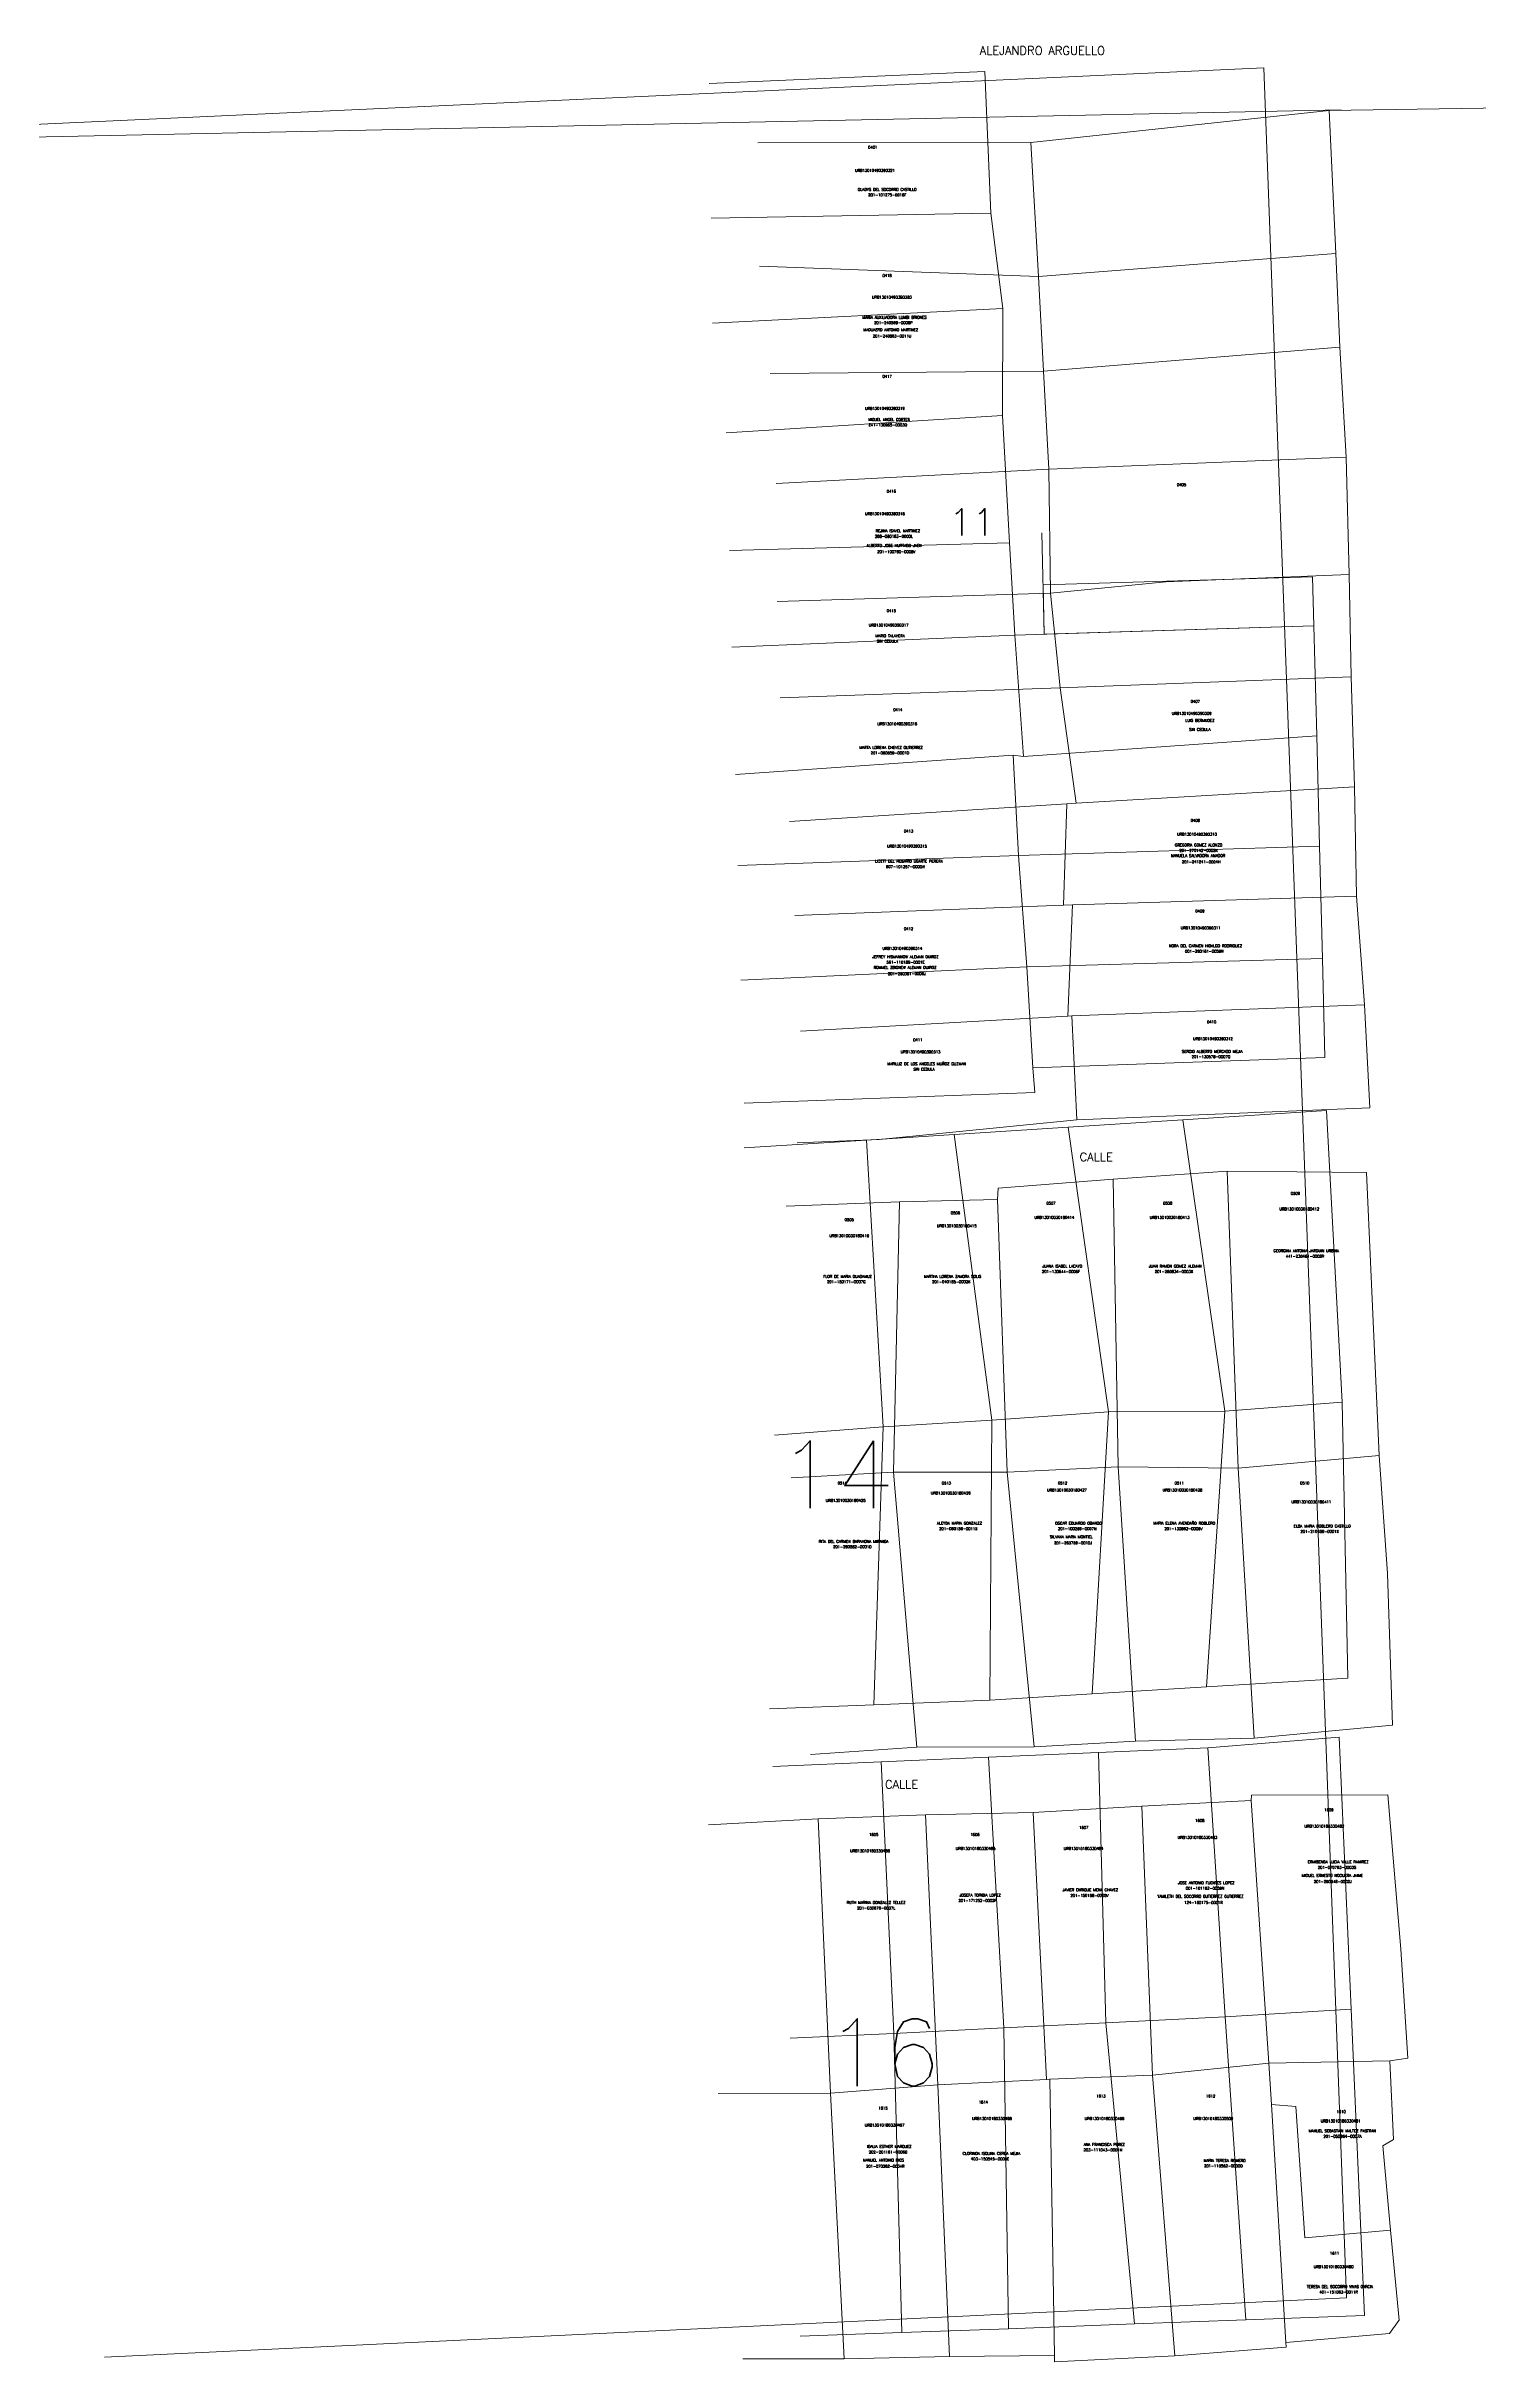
# Model space of a CAD drawing. Header units: millimetres. Extents: x 605783 to 618866, y 1302882 to 1321803.
# Drawn here: x 618182.9 to 618289.2, y 1320321.4 to 1320493.1 of the extents above; entities that cross this region are included whole.
import ezdxf

# ---------------------------------------------------------------- set-up
doc = ezdxf.new("R2010")
doc.units = ezdxf.units.MM
for name, color, linetype, lineweight in [('101', 3, 'Continuous', 0), ('1ER PROPIETARIO', 150, 'Continuous', 0), ('2DA CEDULA', 7, 'Continuous', 0), ('2DO PROPIETARIO', 7, 'Continuous', 0), ('486', 21, 'Continuous', 0), ('4861', 7, 'Continuous', 0), ('Nivel 30', 7, 'Continuous', 0), ('NumMZLote', 172, 'Continuous', 0)]:
    doc.layers.add(name, color=color, linetype=linetype, lineweight=lineweight)
for name, color, linetype in [('1RA CEDULA', 204, 'Continuous'), ('2', 7, 'Continuous'), ('6', 7, 'Continuous'), ('CALLE', 7, 'Continuous'), ('GENERAL', 7, 'Continuous')]:
    doc.layers.add(name, color=color, linetype=linetype)
doc.styles.add('Style-Txt', font='txt_____.ttf')

msp = doc.modelspace()

# ---------------------------------------------------------------- linework, layer by layer
at = {"color": 1, "lineweight": 5, "flags": 128}
for points in [[(618256.75, 1320457.002), (618256.941, 1320449.505)], [(618256.941, 1320449.505), (618256.848, 1320453.154), (618276.839, 1320453.756)], [(618276.932, 1320450.107), (618276.839, 1320453.756)], [(618276.932, 1320450.107), (618256.941, 1320449.505)]]:
    msp.add_lwpolyline(points, dxfattribs=at)
msp.add_lwpolyline([(618276.839, 1320453.756), (618276.932, 1320450.107), (618256.941, 1320449.505), (618256.848, 1320453.154)], close=True, dxfattribs=at)
at = {"layer": '2', "color": 1, "lineweight": 5}
msp.add_line((618278.961, 1320488.37), (618042.435, 1320483.481), dxfattribs=at)
msp.add_lwpolyline([(618168.52, 1320486.681), (618273.214, 1320491.483), (618279.339, 1320326.161)], dxfattribs=at)
at = {"layer": '486', "color": 1, "lineweight": 5}
for p, q in [((618256.515, 1320476.017), (618255.929, 1320485.949)), ((618235.826, 1320476.776), (618256.515, 1320476.017)), ((618236.615, 1320468.832), (618256.869, 1320469.006)), ((618237.041, 1320460.678), (618257.265, 1320461.726)), ((618258.105, 1320445.512), (618237.354, 1320444.77)), ((618238.046, 1320435.603), (618258.603, 1320436.934)), ((618238.435, 1320428.65), (618258.357, 1320429.408)), ((618258.357, 1320429.408), (618259.027, 1320429.434)), ((618238.848, 1320420.067), (618258.693, 1320421.181)), ((618258.693, 1320421.181), (618258.992, 1320421.197)), ((618262.415, 1320387.779), (618262.05, 1320409.089)), ((618271.324, 1320387.664), (618270.489, 1320409.688)), ((618245.744, 1320387.384), (618246.2, 1320407.405)), ((618254.194, 1320387.38), (618253.478, 1320407.599)), ((618271.324, 1320387.664), (618281.781, 1320388.617)), ((618238.166, 1320386.962), (618245.744, 1320387.384)), ((618247.488, 1320366.978), (618245.744, 1320387.384)), ((618245.744, 1320387.384), (618254.194, 1320387.38)), ((618262.415, 1320387.779), (618254.194, 1320387.38)), ((618254.194, 1320387.38), (618256.195, 1320367.008)), ((618271.324, 1320387.664), (618262.415, 1320387.779)), ((618262.415, 1320387.779), (618263.707, 1320367.42)), ((618272.51, 1320367.649), (618271.324, 1320387.664)), ((618273.593, 1320343.553), (618272.282, 1320363.039)), ((618240.18, 1320361.668), (618241.09, 1320341.329)), ((618249.046, 1320341.948), (618248.14, 1320361.977)), ((618257.095, 1320342.35), (618256.125, 1320362.139)), ((618264.16, 1320362.622), (618264.969, 1320342.659)), ((618257.095, 1320342.35), (618249.046, 1320341.948)), ((618257.095, 1320342.35), (618257.345, 1320342.36)), ((618257.345, 1320342.36), (618264.969, 1320342.659)), ((618257.69, 1320321.893), (618257.345, 1320342.36)), ((618264.969, 1320342.659), (618273.593, 1320343.553)), ((618264.969, 1320342.659), (618266.61, 1320321.857)), ((618282.562, 1320343.718), (618273.593, 1320343.553)), ((618273.593, 1320343.553), (618273.781, 1320340.489)), ((618241.09, 1320341.329), (618232.75, 1320341.304)), ((618241.09, 1320341.329), (618249.046, 1320341.948)), ((618241.09, 1320341.329), (618242.09, 1320321.638)), ((618249.046, 1320341.948), (618249.903, 1320321.797)), ((618273.781, 1320340.489), (618274.862, 1320322.846))]:
    msp.add_line(p, q, dxfattribs=at)
at = {"layer": '486', "color": 1, "lineweight": 5, "flags": 128}
for points in [[(618256.515, 1320476.017), (618278.549, 1320477.723)], [(618256.869, 1320469.006), (618256.515, 1320476.017)], [(618256.869, 1320469.006), (618278.858, 1320470.777)], [(618257.265, 1320461.726), (618256.869, 1320469.006)], [(618257.265, 1320461.726), (618279.317, 1320462.629)], [(618257.408, 1320452.547), (618257.265, 1320461.726)], [(618279.554, 1320453.924), (618265.964, 1320453.383), (618257.408, 1320452.547)], [(618237.118, 1320451.913), (618257.408, 1320452.547)], [(618257.408, 1320452.547), (618258.105, 1320445.512)], [(618258.105, 1320445.512), (618279.69, 1320446.339)], [(618259.302, 1320436.975), (618258.105, 1320445.512)], [(618258.357, 1320429.408), (618258.603, 1320436.934)], [(618258.603, 1320436.934), (618259.302, 1320436.975)], [(618259.302, 1320436.975), (618279.937, 1320438.187)], [(618259.027, 1320429.434), (618280.097, 1320430.088)], [(618258.693, 1320421.181), (618259.027, 1320429.434)], [(618258.992, 1320421.197), (618280.687, 1320422.011)], [(618259.361, 1320413.503), (618258.992, 1320421.197)], [(618273.781, 1320340.489), (618275.581, 1320340.352)], [(618275.581, 1320340.352), (618276.265, 1320330.606), (618282.619, 1320331.186)]]:
    msp.add_lwpolyline(points, dxfattribs=at)
at = {"layer": '4861', "color": 1, "lineweight": 5}
for p, q in [((618278.549, 1320477.723), (618278.072, 1320488.326)), ((618278.858, 1320470.777), (618278.549, 1320477.723)), ((618279.317, 1320462.629), (618278.858, 1320470.777)), ((618279.554, 1320453.924), (618279.317, 1320462.629)), ((618279.69, 1320446.339), (618279.554, 1320453.924)), ((618279.937, 1320438.187), (618279.69, 1320446.339)), ((618280.097, 1320430.088), (618279.937, 1320438.187)), ((618280.687, 1320422.011), (618280.097, 1320430.088)), ((618281.085, 1320414.388), (618280.687, 1320422.011)), ((618281.085, 1320414.388), (618259.361, 1320413.503)), ((618259.361, 1320413.503), (618244.692, 1320412.03)), ((618244.692, 1320412.03), (618238.606, 1320411.783)), ((618253.524, 1320408.428), (618262.05, 1320409.089)), ((618262.05, 1320409.089), (618270.489, 1320409.688)), ((618270.489, 1320409.688), (618280.825, 1320409.585)), ((618280.825, 1320409.585), (618281.781, 1320388.617)), ((618237.804, 1320407.097), (618246.2, 1320407.405)), ((618246.2, 1320407.405), (618253.478, 1320407.599)), ((618253.478, 1320407.599), (618253.524, 1320408.428)), ((618281.781, 1320388.617), (618282.399, 1320379.862)), ((618282.399, 1320379.862), (618282.751, 1320368.608)), ((618282.751, 1320368.608), (618272.51, 1320367.649)), ((618247.488, 1320366.978), (618239.596, 1320366.431)), ((618256.195, 1320367.008), (618247.488, 1320366.978)), ((618263.707, 1320367.42), (618256.195, 1320367.008)), ((618272.51, 1320367.649), (618263.707, 1320367.42)), ((618264.16, 1320362.622), (618272.282, 1320363.039)), ((618272.282, 1320363.039), (618272.309, 1320363.414)), ((618272.309, 1320363.414), (618282.418, 1320363.441)), ((618282.418, 1320363.441), (618283.38, 1320351.996)), ((618232.045, 1320361.231), (618240.18, 1320361.668)), ((618240.18, 1320361.668), (618248.14, 1320361.977)), ((618248.14, 1320361.977), (618256.125, 1320362.139)), ((618256.125, 1320362.139), (618264.16, 1320362.622)), ((618283.38, 1320351.996), (618283.907, 1320343.925)), ((618283.907, 1320343.925), (618282.562, 1320343.718)), ((618282.562, 1320343.718), (618282.825, 1320337.908)), ((618282.825, 1320337.908), (618282.036, 1320337.419)), ((618282.036, 1320337.419), (618282.619, 1320331.186)), ((618282.619, 1320331.186), (618283.263, 1320324.49)), ((618282.551, 1320323.514), (618274.862, 1320322.846)), ((618283.243, 1320324.47), (618282.551, 1320323.514)), ((618283.263, 1320324.49), (618283.243, 1320324.47)), ((618242.09, 1320321.638), (618234.586, 1320321.631)), ((618249.903, 1320321.797), (618242.09, 1320321.638)), ((618257.69, 1320321.893), (618249.903, 1320321.797)), ((618257.69, 1320321.893), (618257.698, 1320321.423)), ((618266.61, 1320321.857), (618257.698, 1320321.423)), ((618274.885, 1320322.506), (618266.61, 1320321.857)), ((618274.862, 1320322.846), (618274.885, 1320322.506))]:
    msp.add_line(p, q, dxfattribs=at)
at = {"layer": '4861', "color": 1, "lineweight": 5, "flags": 128}
for points in [[(618255.929, 1320485.949), (618278.072, 1320488.326)], [(618235.685, 1320485.94), (618255.929, 1320485.949)]]:
    msp.add_lwpolyline(points, dxfattribs=at)
at = {"layer": '6', "color": 1, "lineweight": 5}
msp.add_line((618279.339, 1320326.161), (618187.244, 1320321.758), dxfattribs=at)
at = {"layer": 'CALLE', "color": 1, "lineweight": 5}
msp.add_line((618278.072, 1320488.326), (618293.571, 1320488.556), dxfattribs=at)
at = {"layer": 'Nivel 30', "color": 1, "lineweight": 5}
for p, q in [((618232.092, 1320490.33), (618252.52, 1320491.208)), ((618252.52, 1320491.208), (618252.975, 1320480.703)), ((618252.975, 1320480.703), (618232.229, 1320480.351)), ((618253.874, 1320473.644), (618252.975, 1320480.703)), ((618253.874, 1320473.644), (618232.336, 1320472.559)), ((618253.874, 1320473.644), (618253.835, 1320465.717)), ((618253.835, 1320465.717), (618233.353, 1320464.431)), ((618254.346, 1320456.264), (618253.835, 1320465.717)), ((618254.346, 1320456.264), (618233.586, 1320455.698)), ((618254.765, 1320449.439), (618254.346, 1320456.264)), ((618254.765, 1320449.439), (618233.777, 1320448.542)), ((618254.765, 1320449.439), (618276.932, 1320450.107)), ((618254.765, 1320449.439), (618255.386, 1320440.422)), ((618276.932, 1320450.107), (618277.139, 1320441.971)), ((618277.139, 1320441.971), (618255.386, 1320440.422)), ((618277.139, 1320441.971), (618277.347, 1320433.793)), ((618254.636, 1320440.523), (618234.028, 1320439.091)), ((618254.636, 1320440.523), (618255.036, 1320433.095)), ((618254.636, 1320440.523), (618255.386, 1320440.422)), ((618255.036, 1320433.095), (618277.347, 1320433.793)), ((618277.347, 1320433.793), (618277.559, 1320425.455)), ((618255.036, 1320433.095), (618234.208, 1320432.343)), ((618255.634, 1320424.838), (618255.036, 1320433.095)), ((618234.433, 1320423.84), (618255.634, 1320424.838)), ((618277.559, 1320425.455), (618255.634, 1320424.838)), ((618256.097, 1320417.344), (618255.634, 1320424.838)), ((618277.559, 1320425.455), (618277.747, 1320418.108)), ((618277.747, 1320418.108), (618256.097, 1320417.344)), ((618256.097, 1320417.344), (618256.247, 1320415.526)), ((618256.247, 1320415.526), (618234.676, 1320414.727)), ((618250.242, 1320412.41), (618258.711, 1320412.957)), ((618258.711, 1320412.957), (618267.22, 1320413.504)), ((618258.711, 1320412.957), (618261.705, 1320391.838)), ((618267.22, 1320413.504), (618277.873, 1320414.191)), ((618270.327, 1320391.889), (618267.22, 1320413.504)), ((618277.873, 1320414.191), (618279.034, 1320392.556)), ((618234.67, 1320411.407), (618243.759, 1320411.993)), ((618243.759, 1320411.993), (618250.242, 1320412.41)), ((618244.994, 1320390.725), (618243.759, 1320411.993)), ((618253.048, 1320391.217), (618250.242, 1320412.41)), ((618279.034, 1320392.556), (618270.327, 1320391.889)), ((618279.034, 1320392.556), (618279.449, 1320372.105)), ((618236.941, 1320390.115), (618244.994, 1320390.725)), ((618244.994, 1320390.725), (618244.294, 1320370.125)), ((618244.994, 1320390.725), (618253.048, 1320391.217)), ((618253.048, 1320391.217), (618252.892, 1320370.459)), ((618253.048, 1320391.217), (618261.705, 1320391.838)), ((618261.705, 1320391.838), (618260.492, 1320370.931)), ((618261.705, 1320391.838), (618270.327, 1320391.889)), ((618270.327, 1320391.889), (618268.962, 1320371.454)), ((618268.962, 1320371.454), (618260.492, 1320370.931)), ((618279.449, 1320372.105), (618268.962, 1320371.454)), ((618244.294, 1320370.125), (618236.565, 1320369.824)), ((618252.892, 1320370.459), (618244.294, 1320370.125)), ((618260.492, 1320370.931), (618252.892, 1320370.459)), ((618244.837, 1320365.903), (618252.811, 1320366.244)), ((618252.811, 1320366.244), (618260.965, 1320366.594)), ((618253.943, 1320346.186), (618252.811, 1320366.244)), ((618260.965, 1320366.594), (618269.068, 1320366.941)), ((618261.509, 1320346.534), (618260.965, 1320366.594)), ((618269.068, 1320366.941), (618278.809, 1320367.724)), ((618269.068, 1320366.941), (618270.348, 1320346.994)), ((618278.809, 1320367.724), (618279.692, 1320347.558)), ((618236.814, 1320365.56), (618244.837, 1320365.903)), ((618245.769, 1320345.754), (618244.837, 1320365.903)), ((618279.692, 1320347.558), (618270.348, 1320346.994)), ((618279.692, 1320347.558), (618280.686, 1320324.859)), ((618238.083, 1320345.408), (618245.769, 1320345.754)), ((618253.943, 1320346.186), (618245.769, 1320345.754)), ((618246.372, 1320323.591), (618245.769, 1320345.754)), ((618261.509, 1320346.534), (618253.943, 1320346.186)), ((618253.943, 1320346.186), (618254.279, 1320323.867)), ((618261.509, 1320346.534), (618270.348, 1320346.994)), ((618261.509, 1320346.534), (618263.63, 1320324.219)), ((618271.888, 1320324.529), (618270.348, 1320346.994)), ((618246.372, 1320323.591), (618238.829, 1320323.328)), ((618254.279, 1320323.867), (618246.372, 1320323.591)), ((618263.63, 1320324.219), (618254.279, 1320323.867)), ((618271.888, 1320324.529), (618263.63, 1320324.219)), ((618280.686, 1320324.859), (618271.888, 1320324.529))]:
    msp.add_line(p, q, dxfattribs=at)

# ---------------------------------------------------------------- texts
at = {"layer": '101', "color": 1, "lineweight": 5, "char_height": 0.2, "attachment_point": 5, "line_spacing_factor": 0.722892, "style": 'Style-Txt'}
for s, insert in [('URB13010490390321', (618244.378, 1320483.885)), ('URB13010490390320', (618245.633, 1320474.484)), ('URB13010490390319', (618245.117, 1320466.237)), ('URB13010490390318', (618245.117, 1320458.433)), ('URB13010490390317', (618245.395, 1320450.175)), ('URB13010490390309', (618267.868, 1320443.627)), ('URB13010490390316', (618246.033, 1320442.851)), ('URB13010490390315', (618246.756, 1320433.786)), ('URB13010490390310', (618268.264, 1320434.665)), ('URB13010490390314', (618246.412, 1320426.203)), ('URB13010490390311', (618268.54, 1320427.72)), ('URB13010490390312', (618269.443, 1320419.507)), ('URB13010490390313', (618247.756, 1320418.534)), ('URB13010030180415', (618250.448, 1320405.626)), ('URB13010030180414', (618257.686, 1320406.264)), ('URB13010030180413', (618266.234, 1320406.264)), ('URB13010030180412', (618275.851, 1320406.884)), ('URB13010030180416', (618242.469, 1320404.902)), ('URB13010030180425', (618242.21, 1320385.273)), ('URB13010030180426', (618250, 1320385.824)), ('URB13010030180427', (618258.617, 1320386.048)), ('URB13010030180428', (618267.182, 1320386.048)), ('URB13010030180411', (618276.747, 1320385.169)), ('URB13010180330482', (618277.705, 1320361.123)), ('URB13010180330486', (618244.013, 1320359.297)), ('URB13010180330485', (618251.837, 1320359.469)), ('URB13010180330484', (618259.851, 1320359.469)), ('URB13010180330483', (618268.296, 1320360.296)), ('URB13010180330497', (618245.099, 1320338.961)), ('URB13010180330498', (618253.061, 1320339.443)), ('URB13010180330499', (618261.402, 1320339.443)), ('URB13010180330500', (618269.468, 1320339.443)), ('URB13010180330481', (618278.918, 1320339.269)), ('URB13010180330480', (618278.395, 1320328.462))]:
    msp.add_mtext(s, dxfattribs=dict(at, insert=insert))
at = {"layer": '1ER PROPIETARIO', "color": 1, "lineweight": 5, "char_height": 0.2, "attachment_point": 5, "line_spacing_factor": 0.722892, "style": 'Style-Txt'}
for s, insert in [('GLADYS DEL SOCORRO CASTILLO', (618245.285, 1320482.47)), ('MARIA AUXILIADORA LUMBI BRIONES', (618245.837, 1320472.992)), ('MIGUEL ANGEL CORTES', (618245.423, 1320465.409)), ('REJINA ISAVEL MARTINEZ', (618246.076, 1320457.159)), ('MARIO TALAVERA', (618245.498, 1320449.377)), ('LUIS BERMUDEZ', (618268.479, 1320443.108)), ('MARTA LORENA CHEVEZ GUTIERREZ', (618245.581, 1320441.099)), ('GREGORIA GOMEZ ALONZO', (618268.379, 1320433.871)), ('LIZETT DEL ROSARIO UGARTE PERERA', (618246.899, 1320432.665)), ('NORA DEL CARMEN HIDALGO RODRIGUEZ', (618268.896, 1320426.391)), ('JEFREY HISMANNOW ALEMAN QUIROZ', (618246.644, 1320425.578)), ('MARILUZ DE LOS ANGELES MUÑOZ GUZMAN', (618248.214, 1320417.645)), ('SERGIO ALBERTO MERCADO MEJIA', (618269.391, 1320418.563)), ('JUANA ISABEL LACAYO', (618258.271, 1320402.646)), ('JUAN RAMON GOMEZ ALEMAN', (618266.646, 1320402.646)), ('GEORGINA ANTONIA JARQUIN URBINA', (618276.366, 1320403.783)), ('FLOR DE MARIA GUADAMUZ', (618242.347, 1320401.888)), ('MARTHA LORENA ZAMORA SOLIS', (618250.136, 1320401.888)), ('ALEYDA MARIA GONZALEZ', (618250.653, 1320383.585)), ('OSCAR EDUARDO OBANDO', (618259.474, 1320383.585)), ('MARIA ELENA AVENDAÑO ROBLERO', (618267.318, 1320383.585)), ('ELBA MARIA ROBLERO CASTILLO', (618277.552, 1320383.379)), ('RITA DEL CARMEN BARAHONA MIRANDA', (618242.795, 1320382.241)), ('ERMISENDA LUCIA VALLE RAMIREZ', (618278.738, 1320358.476)), ('JOSEFA TORIBIA LOPEZ', (618252.18, 1320356.011)), ('JAVIER ENRIQUE MENA CHAVEZ', (618260.353, 1320356.39)), ('JOSE ANTONIO FUENTES LOPEZ', (618268.952, 1320356.925)), ('RUTH MARINA GONZALEZ TELLEZ', (618244.463, 1320355.46)), ('IDALIA ESTHER MARQUEZ', (618245.445, 1320337.369)), ('ANA FRANCISCA PEREZ', (618261.387, 1320337.524)), ('MANUEL SEBASTIAN MALTEZ PASTRAN', (618279.041, 1320338.534)), ('CLORINDA ISOLINA CERDA MEJIA', (618253.011, 1320336.864)), ('MARIA TERESA ROMERO', (618270.314, 1320336.33)), ('TERESA DEL SOCORRO VIVAS GARCIA', (618278.862, 1320326.986))]:
    msp.add_mtext(s, dxfattribs=dict(at, insert=insert))
at = {"layer": '1RA CEDULA', "color": 1, "lineweight": 5, "char_height": 0.2, "attachment_point": 5, "line_spacing_factor": 0.722892, "style": 'Style-Txt'}
for s, insert in [('201-101275-0016F', (618245.293, 1320482.067)), ('201-240569-0008P', (618245.744, 1320472.588)), ('241-130965-0003Q', (618245.331, 1320465.006)), ('288-060163-0000L', (618245.783, 1320456.755)), ('SIN CEDULA', (618245.305, 1320448.974)), ('SIN CEDULA', (618268.478, 1320442.435)), ('201-060659-0001D', (618245.488, 1320440.696)), ('201-270142-0002K', (618268.386, 1320433.468)), ('607-101257-0000W', (618246.639, 1320432.261)), ('561-110189-0001E', (618246.651, 1320425.174)), ('001-260161-0059N', (618268.803, 1320425.988)), ('201-130578-0007Q', (618269.299, 1320418.16)), ('SIN CEDULA', (618248.021, 1320417.241)), ('201-130644-0006F', (618258.178, 1320402.243)), ('201-260834-0003X', (618266.554, 1320402.243)), ('441-230461-0002R', (618276.274, 1320403.38)), ('201-150171-0007G', (618242.254, 1320401.484)), ('201-040165-0002K', (618250.044, 1320401.484)), ('201-280562-0001D', (618242.702, 1320381.838)), ('201-060156-0011X', (618250.561, 1320383.182)), ('201-100269-0007N', (618259.381, 1320383.182)), ('201-130862-0006V', (618267.259, 1320383.182)), ('201-210459-0001X', (618277.359, 1320382.975)), ('201-070763-0003S', (618278.645, 1320358.072)), ('201-150168-0005V', (618260.293, 1320355.987)), ('001-101162-0059N', (618268.86, 1320356.521)), ('201-030676-0007L', (618244.47, 1320355.056)), ('201-171252-0002F', (618251.988, 1320355.608)), ('202-201161-0006D', (618245.353, 1320336.965)), ('203-111043-0001M', (618261.294, 1320337.121)), ('201-050964-0007A', (618279.048, 1320338.131)), ('403-150545-0000E', (618252.918, 1320336.46)), ('201-110562-0000Q', (618270.221, 1320335.927)), ('401-151063-0011R', (618278.769, 1320326.583))]:
    msp.add_mtext(s, dxfattribs=dict(at, insert=insert))
at = {"layer": '2DA CEDULA', "color": 1, "lineweight": 5, "char_height": 0.2, "attachment_point": 5, "line_spacing_factor": 0.722892, "style": 'Style-Txt'}
for s, insert in [('201-240863-0011U', (618245.65, 1320471.605)), ('201-100760-0008V', (618245.968, 1320455.612)), ('201-241241-0004H', (618268.577, 1320432.622)), ('201-260391-0006J', (618246.742, 1320424.329)), ('201-260769-0010J', (618259.07, 1320382.127)), ('201-290948-0002J', (618278.334, 1320357.017)), ('124-160175-0001R', (618268.749, 1320355.466)), ('201-070262-0004R', (618245.142, 1320335.91))]:
    msp.add_mtext(s, dxfattribs=dict(at, insert=insert))
at = {"layer": '2DO PROPIETARIO', "color": 1, "lineweight": 5, "char_height": 0.2, "attachment_point": 5, "line_spacing_factor": 0.722892, "style": 'Style-Txt'}
for s, insert in [('MAQUAERD ANTONIO MARTINEZ', (618245.551, 1320472.063)), ('ALBERTO JOSE HURTADO JAEN', (618245.802, 1320456.07)), ('MANUELA SALVADORA AMADOR', (618268.344, 1320433.08)), ('ROMMEL ZBIGNEW ALEMAN QUIROZ', (618246.609, 1320424.787)), ('SILVANA MARIA MONTIEL', (618258.938, 1320382.585)), ('MIGUEL ERNESTO NOGUERA JAIME', (618278.302, 1320357.475)), ('YAMILETH DEL SOCORRO GUTIERREZ GUTIERREZ', (618268.517, 1320355.924)), ('MANUEL ANTONIO RIOS', (618245.01, 1320336.368))]:
    msp.add_mtext(s, dxfattribs=dict(at, insert=insert))
at = {"layer": 'CALLE', "color": 1, "lineweight": 5, "char_height": 0.625, "attachment_point": 5, "line_spacing_factor": 0.722892, "style": 'Style-Txt'}
for insert in [(618260.786, 1320410.747), (618246.353, 1320364.22)]:
    msp.add_mtext('CALLE', dxfattribs=dict(at, insert=insert))
at = {"layer": 'GENERAL', "color": 1, "lineweight": 5, "insert": (618256.797, 1320492.772), "char_height": 0.625, "attachment_point": 5, "line_spacing_factor": 0.722892, "style": 'Style-Txt'}
msp.add_mtext('ALEJANDRO ARGUELLO', dxfattribs=at)
at = {"layer": 'NumMZLote', "color": 1, "lineweight": 5, "attachment_point": 5, "line_spacing_factor": 0.722892, "style": 'Style-Txt'}
for s, insert, char_height in [('0401', (618244.216, 1320485.603), 0.2), ('0418', (618245.284, 1320476.09), 0.2), ('0417', (618245.284, 1320468.611), 0.2), ('0405', (618267.115, 1320460.58), 0.2), ('0416', (618245.594, 1320460.097), 0.2), ('11', (618251.59, 1320457.813), 2), ('0415', (618245.594, 1320451.239), 0.2), ('0414', (618246.077, 1320443.897), 0.2), ('0407', (618268.136, 1320444.518), 0.2), ('0413', (618246.87, 1320434.901), 0.2), ('0408', (618268.136, 1320435.694), 0.2), ('0409', (618268.481, 1320428.973), 0.2), ('0412', (618246.87, 1320427.659), 0.2), ('0411', (618247.559, 1320419.425), 0.2), ('0410', (618269.348, 1320420.756), 0.2), ('0507', (618257.434, 1320407.313), 0.2), ('0508', (618266.085, 1320407.313), 0.2), ('0509', (618275.564, 1320408.037), 0.2), ('0505', (618242.475, 1320406.09), 0.2), ('0506', (618250.351, 1320406.59), 0.2), ('14', (618241.496, 1320387.207), 5), ('0514', (618241.958, 1320386.564), 0.2), ('0513', (618249.679, 1320386.564), 0.2), ('0512', (618258.296, 1320386.564), 0.2), ('0511', (618266.947, 1320386.564), 0.2), ('0510', (618276.253, 1320386.564), 0.2), ('1607', (618259.867, 1320361.022), 0.2), ('1608', (618268.467, 1320361.539), 0.2), ('1609', (618278.049, 1320362.331), 0.2), ('1605', (618244.288, 1320360.504), 0.2), ('1606', (618251.802, 1320360.504), 0.2), ('16', (618244.99, 1320344.352), 5), ('1614', (618252.422, 1320340.668), 0.2), ('1613', (618261.142, 1320341.116), 0.2), ('1612', (618269.277, 1320341.116), 0.2), ('1615', (618244.977, 1320340.22), 0.2), ('1610', (618278.952, 1320339.96), 0.2), ('1611', (618278.462, 1320329.462), 0.2)]:
    msp.add_mtext(s, dxfattribs=dict(at, insert=insert, char_height=char_height))

doc.saveas('drawing.dxf')
